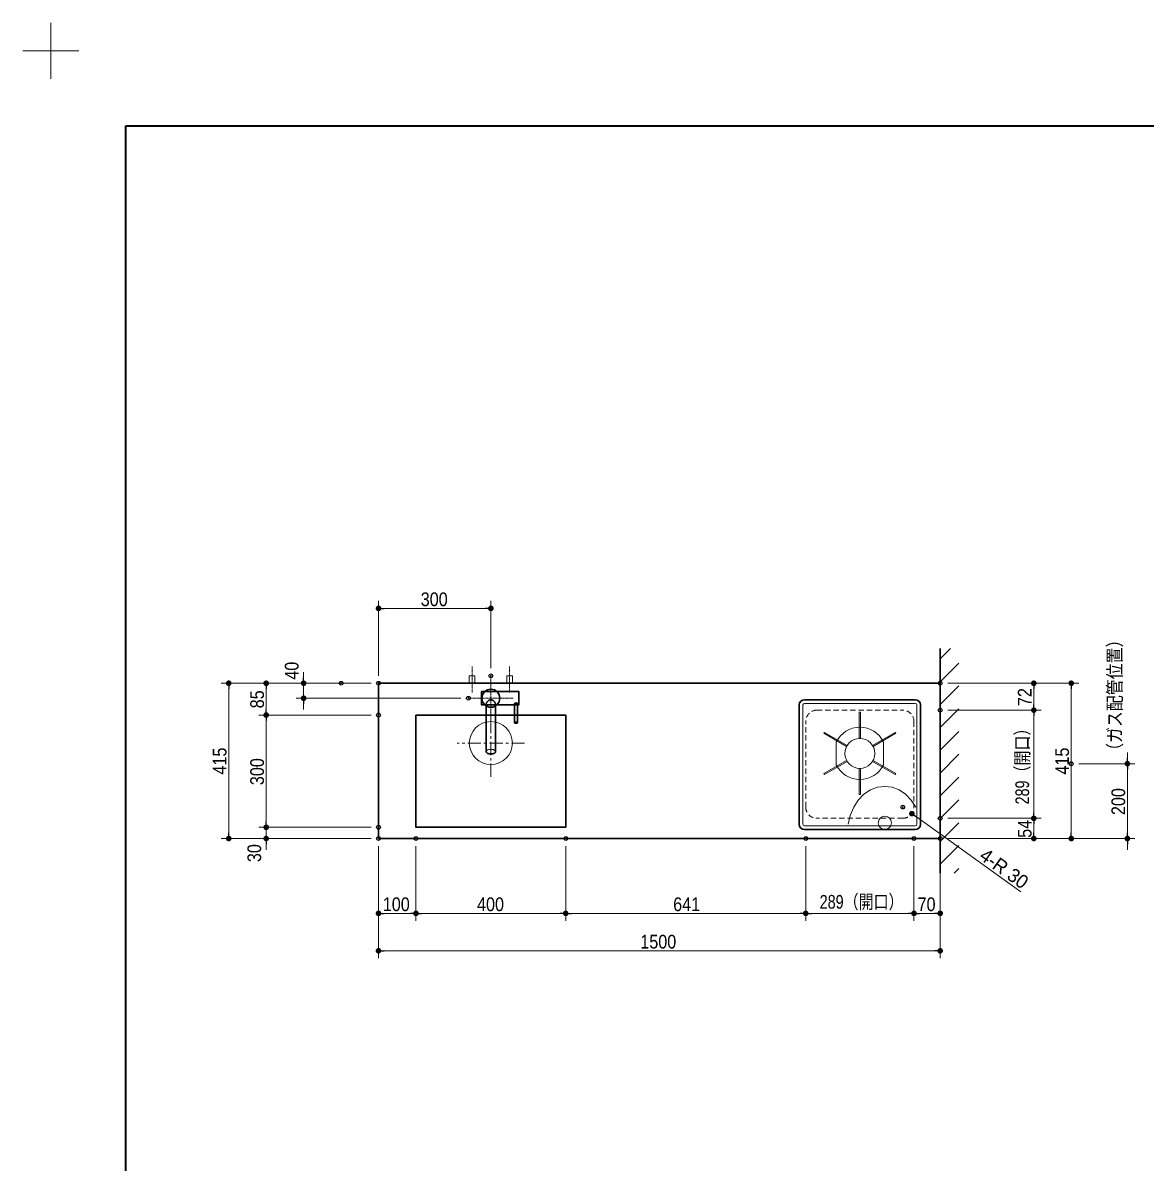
# Model space of a CAD drawing. Units: millimetres, scale not verified. Extents: x -6062 to 6062, y -3045 to 3045.
# Drawn here: x -6062 to -3065, y 0 to 3045 of the extents above; entities that cross this region are included whole.
import ezdxf
from ezdxf.enums import TextEntityAlignment as Align

# ---------------------------------------------------------------- set-up
doc = ezdxf.new("R2010")
doc.units = ezdxf.units.MM
doc.header["$LTSCALE"] = 20
doc.header["$PDMODE"] = 32
doc.header["$PDSIZE"] = 10
doc.linetypes.add('USER1', pattern=[1.11, 0.71, -0.4])
doc.linetypes.add('USER2', pattern=[2.91, 1.76, -0.4, 0.35, -0.4])
for name, color, linetype, lineweight in [('0-0_1図面枠', 7, 'Continuous', 15), ('0-2_5ボウル・キャビネット', 7, 'Continuous', 15), ('0-3_2寸法-2', 7, 'Continuous', 15), ('0-4_0', 7, 'Continuous', 25), ('0-6_2寸法-1', 7, 'Continuous', 15), ('0-8_4給排水', 7, 'Continuous', 15)]:
    doc.layers.add(name, color=color, linetype=linetype, lineweight=lineweight)
doc.layers.add('0-5_Defpoints', color=7, linetype='Continuous')
doc.styles.add('ＭＳ Ｐゴシック', font='')
doc.styles.get('ＭＳ Ｐゴシック').set_extended_font_data('MS PGothic')

# ---------------------------------------------------------------- blocks, each defined once
blk = doc.blocks.new('グループ')
at = {"layer": '0-0_1図面枠'}
for p, q in [((-84000, 57900), (-84000, 60900)), ((-85500, 59400), (-82500, 59400))]:
    blk.add_line(p, q, dxfattribs=at)
blk = doc.blocks.new('グループ-2')
at = {"layer": '0-0_1図面枠', "lineweight": 35}
blk.add_lwpolyline([(-80000, 55400), (80000, 55400), (80000, -55400), (-80000, -55400)], close=True, dxfattribs=at)
blk = doc.blocks.new('図面枠')
at = {"layer": '0-0_1図面枠'}
for name in ['グループ', 'グループ-2']:
    blk.add_blockref(name, (0, 0), dxfattribs=at)
blk = doc.blocks.new('_Dot')
at = {"layer": '0-4_0'}
blk.add_line((-10, 0), (-20, 0), dxfattribs=at)
for points in [[(0, 0), (-10, 0), (-9.92, 1.25)], [(0, 0), (-9.92, -1.25), (-10, 0)], [(0, 0), (-9.92, 1.25), (-9.69, 2.49)], [(0, 0), (-9.69, -2.49), (-9.92, -1.25)], [(0, 0), (-9.69, 2.49), (-9.3, 3.68)], [(0, 0), (-9.3, -3.68), (-9.69, -2.49)], [(0, 0), (-9.3, 3.68), (-8.76, 4.82)], [(0, 0), (-8.76, -4.82), (-9.3, -3.68)], [(0, 0), (-8.76, 4.82), (-8.09, 5.88)], [(0, 0), (-8.09, -5.88), (-8.76, -4.82)], [(0, 0), (-8.09, 5.88), (-7.29, 6.85)], [(0, 0), (-7.29, -6.85), (-8.09, -5.88)], [(0, 0), (-7.29, 6.85), (-6.37, 7.71)], [(0, 0), (-6.37, -7.71), (-7.29, -6.85)], [(0, 0), (-6.37, 7.71), (-5.36, 8.44)], [(0, 0), (-5.36, -8.44), (-6.37, -7.71)], [(0, 0), (-5.36, 8.44), (-4.26, 9.05)], [(0, 0), (-4.26, -9.05), (-5.36, -8.44)], [(0, 0), (-4.26, 9.05), (-3.09, 9.51)], [(0, 0), (-3.09, -9.51), (-4.26, -9.05)], [(0, 0), (-3.09, 9.51), (-1.87, 9.82)], [(0, 0), (-1.87, -9.82), (-3.09, -9.51)], [(0, 0), (-1.87, 9.82), (-0.63, 9.98)], [(0, 0), (-0.63, -9.98), (-1.87, -9.82)], [(0, 0), (-0.63, 9.98), (0.63, 9.98)], [(0, 0), (0.63, -9.98), (-0.63, -9.98)], [(0, 0), (0.63, 9.98), (1.87, 9.82)], [(0, 0), (1.87, 9.82), (3.09, 9.51)], [(0, 0), (3.09, 9.51), (4.26, 9.05)], [(0, 0), (4.26, 9.05), (5.36, 8.44)], [(0, 0), (5.36, 8.44), (6.37, 7.71)], [(0, 0), (6.37, 7.71), (7.29, 6.85)], [(0, 0), (7.29, 6.85), (8.09, 5.88)], [(0, 0), (8.09, 5.88), (8.76, 4.82)], [(0, 0), (8.76, 4.82), (9.3, 3.68)], [(0, 0), (9.3, 3.68), (9.69, 2.49)], [(0, 0), (9.69, 2.49), (9.92, 1.25)], [(0, 0), (9.92, 1.25), (10, 0)], [(0, 0), (1.87, -9.82), (0.63, -9.98)], [(0, 0), (3.09, -9.51), (1.87, -9.82)], [(0, 0), (4.26, -9.05), (3.09, -9.51)], [(0, 0), (5.36, -8.44), (4.26, -9.05)], [(0, 0), (6.37, -7.71), (5.36, -8.44)], [(0, 0), (7.29, -6.85), (6.37, -7.71)], [(0, 0), (8.09, -5.88), (7.29, -6.85)], [(0, 0), (8.76, -4.82), (8.09, -5.88)], [(0, 0), (9.3, -3.68), (8.76, -4.82)], [(0, 0), (9.69, -2.49), (9.3, -3.68)], [(0, 0), (9.92, -1.25), (9.69, -2.49)], [(0, 0), (10, 0), (9.92, -1.25)]]:
    blk.add_solid(points, dxfattribs=at)
blk = doc.blocks.new('グループ-8')
at = {"layer": '0-2_5ボウル・キャビネット', "lineweight": 30}
for p, q in [((-44030, 18059.8), (-44030, 24440.2)), ((-43750.2, 24720), (-37829.8, 24720)), ((-37550, 24440.2), (-37550, 18059.8)), ((-37829.8, 17780), (-43750.2, 17780))]:
    blk.add_line(p, q, dxfattribs=at)
at = {"layer": '0-2_5ボウル・キャビネット'}
for p, q in [((-43830, 18059.8), (-43830, 24440.2)), ((-43750.2, 24520), (-37829.8, 24520)), ((-37750, 24440.2), (-37750, 18059.8)), ((-42050, 22460.2), (-42050, 21239.8)), ((-39530, 21239.8), (-39530, 22460.2)), ((-37829.8, 17980), (-43750.2, 17980))]:
    blk.add_line(p, q, dxfattribs=at)
for points in [[(-40820, 24050), (-40760, 24050), (-40760, 22650), (-40820, 22650)], [(-41467.8, 22276), (-41497.8, 22224), (-42710.3, 22924), (-42680.3, 22976)], [(-40112.2, 22276), (-40082.2, 22224), (-38869.7, 22924), (-38899.7, 22976)], [(-41467.8, 21424), (-41497.8, 21476), (-42710.3, 20776), (-42680.3, 20724)], [(-40112.2, 21424), (-40082.2, 21476), (-38869.7, 20776), (-38899.7, 20724)], [(-40820, 21050), (-40760, 21050), (-40760, 19650), (-40820, 19650)]]:
    blk.add_lwpolyline(points, close=True, dxfattribs=at)
blk.add_lwpolyline([(-41419.9, 18060.9), (-41306.1, 18533.6), (-41121.3, 18969.3), (-40872.5, 19351.2), (-40569.5, 19664.6), (-40223.7, 19897.4), (-39848.5, 20040.8), (-39458.3, 20089.3), (-39068.2, 20040.8), (-38693, 19897.4), (-38347.2, 19664.6), (-38044.1, 19351.2), (-37795.4, 18969.3)], dxfattribs=at)
for centre, radius in [((-40790, 21850), 800), ((-39458.3, 18140), 350)]:
    blk.add_circle(centre, radius, dxfattribs=at)
at = {"layer": '0-2_5ボウル・キャビネット', "lineweight": 30}
for centre, start, end in [((-43750.2, 24440.2), 90, 180), ((-37829.8, 24440.2), 0, 90), ((-43750.2, 18059.8), 180, 270), ((-37829.8, 18059.8), 270, 0)]:
    blk.add_arc(centre, 279.8, start, end, dxfattribs=at)
at = {"layer": '0-2_5ボウル・キャビネット'}
for centre, radius, start, end in [((-43750.2, 24440.2), 79.8, 90, 180), ((-37829.8, 24440.2), 79.8, 0, 90), ((-40790, 21850), 1400, 90, 154.15807), ((-40790, 21850), 1400, 25.84193, 90), ((-40790, 21850), 1400, 205.84193, 270), ((-40790, 21850), 1400, 270, 334.15807), ((-43750.2, 18059.8), 79.8, 180, 270), ((-37829.8, 18059.8), 79.8, 270, 0)]:
    blk.add_arc(centre, radius, start, end, dxfattribs=at)
blk = doc.blocks.new('グループ-13')
at = {"layer": '0-8_4給排水', "linetype": 'USER2'}
for p, q in [((-60500, 26000), (-60500, 23600)), ((-60500, 26000), (-60500, 23600)), ((-59300, 24800), (-61700, 24800))]:
    blk.add_line(p, q, dxfattribs=at)
at = {"layer": '0-8_4給排水', "lineweight": 30}
blk.add_lwpolyline([(-61000, 25150), (-59000, 25150), (-59000, 24450), (-61000, 24450)], close=True, dxfattribs=at)
for points in [[(-60514.3, 24712.3), (-60527, 24710.9), (-60552, 24705.4), (-60576, 24697), (-60598.8, 24686.1), (-60620.3, 24673.2), (-60640.5, 24658.8), (-60659.3, 24643.3), (-60676.7, 24626.9), (-60692.5, 24609.9), (-60706.8, 24592.6), (-60719.4, 24575.2), (-60730, 24557.9), (-60738.6, 24541.1), (-60744.9, 24525.1), (-60748.7, 24510.1), (-60749.7, 24503.1), (-60750, 24496.5), (-60750, 21942.1), (-60749, 21930.9), (-60745.8, 21919.4), (-60740.3, 21907.7), (-60732.4, 21896.1), (-60722.1, 21884.7), (-60709.2, 21873.7), (-60694.1, 21863.3), (-60676.8, 21853.7), (-60657.6, 21845.1), (-60636.8, 21837.5), (-60614.8, 21831.1), (-60592, 21825.9), (-60568.8, 21821.9), (-60545.5, 21819.2), (-60522.5, 21817.6), (-60500, 21817.1), (-60477.5, 21817.6), (-60454.5, 21819.2), (-60431.2, 21821.9), (-60408, 21825.9), (-60385.2, 21831.1)], [(-60385.2, 21831.1), (-60363.2, 21837.5), (-60342.4, 21845.1), (-60323.2, 21853.7), (-60305.9, 21863.3), (-60290.8, 21873.7), (-60277.9, 21884.7), (-60267.6, 21896.1), (-60259.7, 21907.7), (-60254.2, 21919.4), (-60251, 21930.9), (-60250, 21942.1), (-60250, 24496.9), (-60250.3, 24503.5), (-60251.3, 24510.5), (-60255.2, 24525.4), (-60261.5, 24541.5), (-60270.2, 24558.4), (-60281, 24575.8), (-60293.9, 24593.5), (-60308.4, 24611), (-60324.6, 24628.2), (-60342.4, 24644.8), (-60361.4, 24660.3), (-60382, 24674.7), (-60403.8, 24687.4), (-60426.8, 24698.1), (-60451, 24706.2), (-60476, 24711.3), (-60488.7, 24712.5), (-60501.5, 24712.9), (-60514.3, 24712.3)], [(-59080.3, 23497.4), (-59080, 23501), (-59080, 24496.9), (-59080.4, 24500.9), (-59081.5, 24505), (-59083.5, 24509.2), (-59086.1, 24513.4), (-59089.5, 24517.6), (-59093.6, 24521.6), (-59098.3, 24525.5), (-59103.6, 24529.2), (-59109.4, 24532.7), (-59115.7, 24535.8), (-59122.5, 24538.5), (-59129.6, 24540.7), (-59137.1, 24542.6), (-59144.7, 24543.9), (-59152.5, 24544.7), (-59160.4, 24544.9), (-59168.3, 24544.6), (-59176, 24543.8), (-59183.6, 24542.4), (-59191, 24540.6), (-59198, 24538.3), (-59204.7, 24535.5), (-59211, 24532.5), (-59216.7, 24529.1), (-59222, 24525.4), (-59226.6, 24521.5), (-59230.6, 24517.4), (-59233.9, 24513.3), (-59236.6, 24509.1), (-59238.5, 24504.9), (-59239.6, 24500.8), (-59240, 24496.8), (-59240, 23501), (-59239.7, 23497.4), (-59238.7, 23493.7), (-59236.9, 23490), (-59234.4, 23486.2)], [(-59234.4, 23486.2), (-59231.1, 23482.6), (-59227, 23479.1), (-59222.1, 23475.7), (-59216.6, 23472.7), (-59210.4, 23469.9), (-59203.8, 23467.5), (-59196.7, 23465.4), (-59189.4, 23463.8), (-59182, 23462.5), (-59174.6, 23461.6), (-59167.2, 23461.1), (-59160, 23461), (-59152.8, 23461.1), (-59145.4, 23461.6), (-59138, 23462.5), (-59130.6, 23463.8), (-59123.3, 23465.4), (-59116.2, 23467.5), (-59109.6, 23469.9), (-59103.4, 23472.7), (-59097.9, 23475.7), (-59093, 23479.1), (-59088.9, 23482.6), (-59085.6, 23486.2), (-59083.1, 23490), (-59081.3, 23493.7), (-59080.3, 23497.4)]]:
    blk.add_lwpolyline(points, dxfattribs=at)
at = {"layer": '0-8_4給排水'}
for points in [[(-59080, 23501), (-59080.3, 23504.6), (-59081.3, 23508.2), (-59083.1, 23512), (-59085.6, 23515.7), (-59088.9, 23519.3), (-59093, 23522.9), (-59097.9, 23526.2), (-59103.4, 23529.2), (-59109.6, 23532), (-59116.2, 23534.4), (-59123.3, 23536.5), (-59130.6, 23538.2), (-59138, 23539.4), (-59145.4, 23540.3), (-59152.8, 23540.8), (-59160, 23541), (-59167.2, 23540.8), (-59174.6, 23540.3), (-59182, 23539.4), (-59189.4, 23538.2), (-59196.7, 23536.5), (-59203.8, 23534.4), (-59210.4, 23532), (-59216.6, 23529.2), (-59222.1, 23526.2), (-59227, 23522.9), (-59231.1, 23519.3), (-59234.4, 23515.7), (-59236.9, 23512), (-59238.7, 23508.2), (-59239.7, 23504.6), (-59240, 23501)], [(-60250, 21942.1), (-60251, 21953.3), (-60254.2, 21964.9), (-60259.7, 21976.5), (-60267.6, 21988.1), (-60277.9, 21999.5), (-60290.8, 22010.5), (-60305.9, 22020.9), (-60323.2, 22030.5), (-60342.4, 22039.2), (-60363.2, 22046.7), (-60385.2, 22053.2), (-60408, 22058.3), (-60431.2, 22062.3), (-60454.5, 22065), (-60477.5, 22066.6), (-60500, 22067.1), (-60522.5, 22066.6), (-60545.5, 22065), (-60568.8, 22062.3), (-60592, 22058.3), (-60614.8, 22053.2), (-60636.8, 22046.7), (-60657.6, 22039.2), (-60676.8, 22030.5), (-60694.1, 22020.9), (-60709.2, 22010.5), (-60722.1, 21999.5), (-60732.4, 21988.1), (-60740.3, 21976.5), (-60745.8, 21964.9), (-60749, 21953.3), (-60750, 21942.1)]]:
    blk.add_lwpolyline(points, dxfattribs=at)
at = {"layer": '0-8_4給排水', "lineweight": 30}
blk.add_circle((-60500, 24800), 480, dxfattribs=at)
blk = doc.blocks.new('グループ-14')
at = {"layer": '0-8_4給排水', "linetype": 'USER2'}
for p, q in [((-61500, 25100), (-61500, 26500)), ((-59500, 25100), (-59500, 26500))]:
    blk.add_line(p, q, dxfattribs=at)
at = {"layer": '0-8_4給排水'}
for points in [[(-61650, 25600), (-61650, 26000), (-61350, 26000), (-61350, 25600)], [(-59650, 25600), (-59650, 26000), (-59350, 26000), (-59350, 25600)]]:
    blk.add_lwpolyline(points, dxfattribs=at)
blk.add_blockref('グループ-13', (0, 0), dxfattribs=at)

msp = doc.modelspace()

# ---------------------------------------------------------------- linework, layer by layer
at = {"layer": '0-2_5ボウル・キャビネット'}
for p, q in [((-3612.5, 1344.92), (-3584.92, 1372.5)), ((-3612.5, 1283.96), (-3562.5, 1333.96)), ((-3612.5, 1223), (-3562.5, 1273)), ((-3612.5, 1162.04), (-3562.5, 1212.04)), ((-3612.5, 1101.08), (-3562.5, 1151.08)), ((-3612.5, 1040.12), (-3562.5, 1090.12)), ((-3612.5, 979.16), (-3562.5, 1029.16)), ((-3612.5, 918.2), (-3562.5, 968.2)), ((-3612.5, 857.24), (-3562.5, 907.24)), ((-3612.5, 796.28), (-3562.5, 846.28)), ((-3575.32, 772.5), (-3562.5, 785.32))]:
    msp.add_line(p, q, dxfattribs=at)
at = {"layer": '0-2_5ボウル・キャビネット', "lineweight": 30}
msp.add_line((-3612.5, 772.5), (-3612.5, 1372.5), dxfattribs=at)
at = {"layer": '0-2_5ボウル・キャビネット', "linetype": 'USER2'}
for p, q in [((-4812.5, 1030), (-4812.5, 1210)), ((-4722.5, 1120), (-4902.5, 1120))]:
    msp.add_line(p, q, dxfattribs=at)
at = {"layer": '0-2_5ボウル・キャビネット', "linetype": 'USER1'}
for p, q in [((-3941.5, 1208), (-3712.5, 1208)), ((-3971.5, 949), (-3971.5, 1178)), ((-3682.5, 1178), (-3682.5, 949)), ((-3712.5, 919), (-3941.5, 919))]:
    msp.add_line(p, q, dxfattribs=at)
at = {"layer": '0-2_5ボウル・キャビネット', "lineweight": 30}
for points in [[(-5112.5, 1280), (-3612.5, 1280), (-3612.5, 865), (-5112.5, 865)], [(-5012.5, 1195), (-4612.5, 1195), (-4612.5, 895), (-5012.5, 895)]]:
    msp.add_lwpolyline(points, close=True, dxfattribs=at)
at = {"layer": '0-2_5ボウル・キャビネット'}
msp.add_circle((-4812.5, 1120), 57.5, dxfattribs=at)
at = {"layer": '0-2_5ボウル・キャビネット', "linetype": 'USER1'}
for centre, start, end in [((-3941.5, 1178), 90, 180), ((-3712.5, 1178), 0, 90), ((-3941.5, 949), 180, 270), ((-3712.5, 949), 270, 0)]:
    msp.add_arc(centre, 30, start, end, dxfattribs=at)
at = {"layer": '0-3_2寸法-2'}
for p, q in [((-5312.5, 1295.01), (-5312.5, 1310.01)), ((-5132.5, 1280), (-5332.5, 1280)), ((-5312.5, 1240), (-5312.5, 1280)), ((-4892.5, 1240), (-5332.5, 1240)), ((-5312.5, 1224.99), (-5312.5, 1209.99)), ((-3112.5, 1080.01), (-3112.5, 1095.01)), ((-3242.5, 1065), (-3092.5, 1065)), ((-3112.5, 865), (-3112.5, 1065)), ((-5412.5, 910.01), (-5412.5, 925.01)), ((-3675.92, 922.78), (-3396.94, 722.86)), ((-5132.5, 895), (-5432.5, 895)), ((-5412.5, 865), (-5412.5, 895)), ((-5132.5, 865), (-5432.5, 865)), ((-3242.5, 865), (-3092.5, 865)), ((-5412.5, 849.99), (-5412.5, 834.99)), ((-3112.5, 849.99), (-3112.5, 834.99))]:
    msp.add_line(p, q, dxfattribs=at)
at = {"layer": '0-5_Defpoints'}
for p in [(-5112.5, 1480), (-5512.5, 1280), (-5412.5, 1280), (-5412.5, 1280), (-5312.5, 1280), (-5212.5, 1280), (-5112.5, 1280), (-4812.5, 1300), (-3612.5, 1280), (-3362.5, 1280), (-3362.5, 1280), (-3262.5, 1280), (-4872.5, 1240), (-5112.5, 1195), (-3612.5, 1208), (-3262.5, 1065), (-3112.5, 1065), (-3712.5, 949), (-3688.12, 931.52), (-3612.5, 919), (-3362.5, 919), (-5412.5, 895), (-5112.5, 895), (-5412.5, 865), (-5112.5, 865), (-5012.5, 865), (-4612.5, 865), (-3971.5, 865), (-3971.5, 865), (-3682.5, 865), (-3612.5, 865), (-3612.5, 865), (-3362.5, 865), (-3262.5, 865), (-5112.5, 665), (-4612.5, 665), (-4612.5, 665), (-3682.5, 665), (-3612.5, 665), (-3612.5, 565)]:
    msp.add_point(p, dxfattribs=at)
at = {"layer": '0-6_2寸法-1'}
for p, q in [((-5112.5, 1300), (-5112.5, 1500)), ((-4812.5, 1320), (-4812.5, 1500)), ((-4827.51, 1480), (-5097.49, 1480)), ((-5432.5, 1280), (-5532.5, 1280)), ((-5232.5, 1280), (-5432.5, 1280)), ((-3592.5, 1280), (-3342.5, 1280)), ((-3342.5, 1280), (-3242.5, 1280)), ((-5512.5, 880.01), (-5512.5, 1264.99)), ((-5412.5, 1210.01), (-5412.5, 1264.99)), ((-3362.5, 1223.01), (-3362.5, 1264.99)), ((-3262.5, 880.01), (-3262.5, 1264.99)), ((-5132.5, 1195), (-5432.5, 1195)), ((-5132.5, 1195), (-5432.5, 1195)), ((-3592.5, 1208), (-3342.5, 1208)), ((-3592.5, 1208), (-3342.5, 1208)), ((-3362.5, 1192.99), (-3362.5, 934.01)), ((-5412.5, 1179.99), (-5412.5, 910.01)), ((-3242.5, 1065), (-3092.5, 1065)), ((-3112.5, 880.01), (-3112.5, 1049.99)), ((-3592.5, 919), (-3342.5, 919)), ((-3592.5, 919), (-3342.5, 919)), ((-5132.5, 895), (-5432.5, 895)), ((-3362.5, 880.01), (-3362.5, 903.99)), ((-5432.5, 865), (-5532.5, 865)), ((-3592.5, 865), (-3342.5, 865)), ((-3342.5, 865), (-3242.5, 865)), ((-3242.5, 865), (-3092.5, 865)), ((-5112.5, 845), (-5112.5, 645)), ((-5012.5, 845), (-5012.5, 645)), ((-5012.5, 845), (-5012.5, 645)), ((-4612.5, 845), (-4612.5, 645)), ((-4612.5, 845), (-4612.5, 645)), ((-3971.5, 845), (-3971.5, 645)), ((-3971.5, 845), (-3971.5, 645)), ((-3682.5, 845), (-3682.5, 645)), ((-3682.5, 845), (-3682.5, 645)), ((-3612.5, 845), (-3612.5, 645)), ((-5112.5, 645), (-5112.5, 545)), ((-5027.51, 665), (-5097.49, 665)), ((-4997.49, 665), (-4627.51, 665)), ((-3986.51, 665), (-4597.49, 665)), ((-3956.49, 665), (-3697.51, 665)), ((-3627.51, 665), (-3667.49, 665)), ((-3612.5, 645), (-3612.5, 545)), ((-5097.49, 565), (-3627.51, 565))]:
    msp.add_line(p, q, dxfattribs=at)

# ---------------------------------------------------------------- block references
at = {"layer": '0-0_1図面枠', "xscale": 0.05, "yscale": 0.05}
msp.add_blockref('図面枠', (-1787.5, 0), dxfattribs=at)
at = {"layer": '0-2_5ボウル・キャビネット', "xscale": 0.05, "yscale": 0.05}
msp.add_blockref('グループ-8', (-1787.5, 0), dxfattribs=at)
at = {"layer": '0-3_2寸法-2', "xscale": 0.7503418, "yscale": 0.7503418}
for p, rotation in [((-5312.5, 1280), 270), ((-5312.5, 1240), 90), ((-3112.5, 1065), 270), ((-3688.12, 931.52), 144.37301), ((-5412.5, 895), 270), ((-5412.5, 865), 90), ((-3112.5, 865), 90)]:
    msp.add_blockref('_Dot', p, dxfattribs=dict(at, rotation=rotation))
at = {"layer": '0-6_2寸法-1', "xscale": 0.7503418, "yscale": 0.7503418}
for p, rotation in [((-5112.5, 1480), 180), ((-5512.5, 1280), 90), ((-5412.5, 1280), 90), ((-3362.5, 1280), 90), ((-3262.5, 1280), 90), ((-3362.5, 1208), 270), ((-5412.5, 1195), 270), ((-5412.5, 1195), 90), ((-3362.5, 1208), 90), ((-3112.5, 1065), 90), ((-3362.5, 919), 270), ((-3362.5, 919), 90), ((-5412.5, 895), 270), ((-5512.5, 865), 270), ((-3362.5, 865), 270), ((-3262.5, 865), 270), ((-3112.5, 865), 270), ((-5112.5, 665), 180), ((-5012.5, 665), 180), ((-4612.5, 665), 180), ((-3971.5, 665), 180), ((-3682.5, 665), 180), ((-5112.5, 565), 180)]:
    msp.add_blockref('_Dot', p, dxfattribs=dict(at, rotation=rotation))
for p in [(-4812.5, 1480), (-5012.5, 665), (-4612.5, 665), (-3971.5, 665), (-3682.5, 665), (-3612.5, 665), (-3612.5, 565)]:
    msp.add_blockref('_Dot', p, dxfattribs=at)
at = {"layer": '0-8_4給排水', "xscale": 0.05, "yscale": 0.05}
msp.add_blockref('グループ-14', (-1787.5, 0), dxfattribs=at)

# ---------------------------------------------------------------- texts
at = {"layer": '0-3_2寸法-2', "style": 'ＭＳ Ｐゴシック'}
for s, height, width, p in [('（ガス配管位置）', 36.69, 0.85, (-3117.09, 1077.77)), ('40', 36.66, 0.9, (-5314.98, 1289.41)), ('30', 36.66, 0.9, (-5414.98, 802.02))]:
    msp.add_text(s, height=height, rotation=90, dxfattribs=dict(at, width=width)).set_placement(p, align=Align.BOTTOM_LEFT)
msp.add_text('4-R 30', height=36.66, rotation=324.373, dxfattribs=at).set_placement((-3517.2, 802.94), align=Align.BOTTOM_LEFT)
at = {"layer": '0-6_2寸法-1', "style": 'ＭＳ Ｐゴシック'}
for s, width, p in [('300', 0.9, (-4999.78, 1475.04)), ('100', 0.9, (-5101.11, 660.04)), ('400', 0.9, (-4849.39, 660.04)), ('641', 0.9, (-4325.62, 660.04)), ('289（開口）', 0.8, (-3934.4, 666.58)), ('70', 0.9, (-3672.87, 660.04)), ('1500', 0.9, (-4413.41, 560.04))]:
    msp.add_text(s, height=36.66, dxfattribs=dict(at, width=width)).set_placement(p, align=Align.BOTTOM_LEFT)
for s, width, p in [('85', 0.9, (-5407.44, 1213.01)), ('72', 0.9, (-3357.44, 1219.02)), ('289（開口）', 0.8, (-3364.08, 956.1)), ('415', 0.9, (-5507.54, 1036)), ('415', 0.9, (-3257.54, 1036)), ('300', 0.9, (-5407.54, 1007.72)), ('200', 0.9, (-3107.54, 927.72)), ('54', 0.9, (-3357.44, 866.92))]:
    msp.add_text(s, height=36.66, rotation=90, dxfattribs=dict(at, width=width)).set_placement(p, align=Align.BOTTOM_LEFT)

doc.saveas('drawing.dxf')
